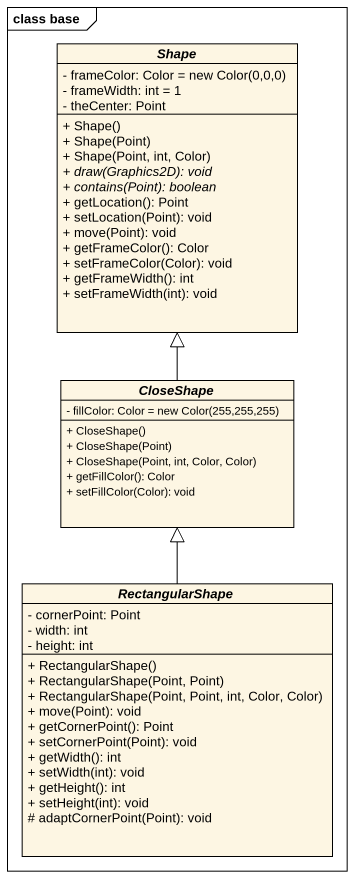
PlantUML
@startuml
mainframe class base
hide circle
hide empty members
skinparam classAttributeIconSize 0
abstract class Shape {
  {field} - frameColor: Color = new Color(0,0,0)
  - frameWidth: int = 1
  - theCenter: Point
  + Shape()
  + Shape(Point)
  + Shape(Point, int, Color)
  {abstract} + draw(Graphics2D): void
  {abstract} + contains(Point): boolean
  + getLocation(): Point
  + setLocation(Point): void
  + move(Point): void
  + getFrameColor(): Color
  + setFrameColor(Color): void
  + getFrameWidth(): int
  + setFrameWidth(int): void
}
abstract class CloseShape {
  {field} - fillColor: Color = new Color(255,255,255)
  + CloseShape()
  + CloseShape(Point)
  + CloseShape(Point, int, Color, Color)
  + getFillColor(): Color
  + setFillColor(Color): void
}
abstract class RectangularShape {
  - cornerPoint: Point
  - width: int
  - height: int
  + RectangularShape()
  + RectangularShape(Point, Point)
  + RectangularShape(Point, Point, int, Color, Color)
  + move(Point): void
  + getCornerPoint(): Point
  + setCornerPoint(Point): void
  + getWidth(): int
  + setWidth(int): void
  + getHeight(): int
  + setHeight(int): void
  # adaptCornerPoint(Point): void
}
CloseShape -up-|> Shape
RectangularShape -up-|> CloseShape
@enduml
